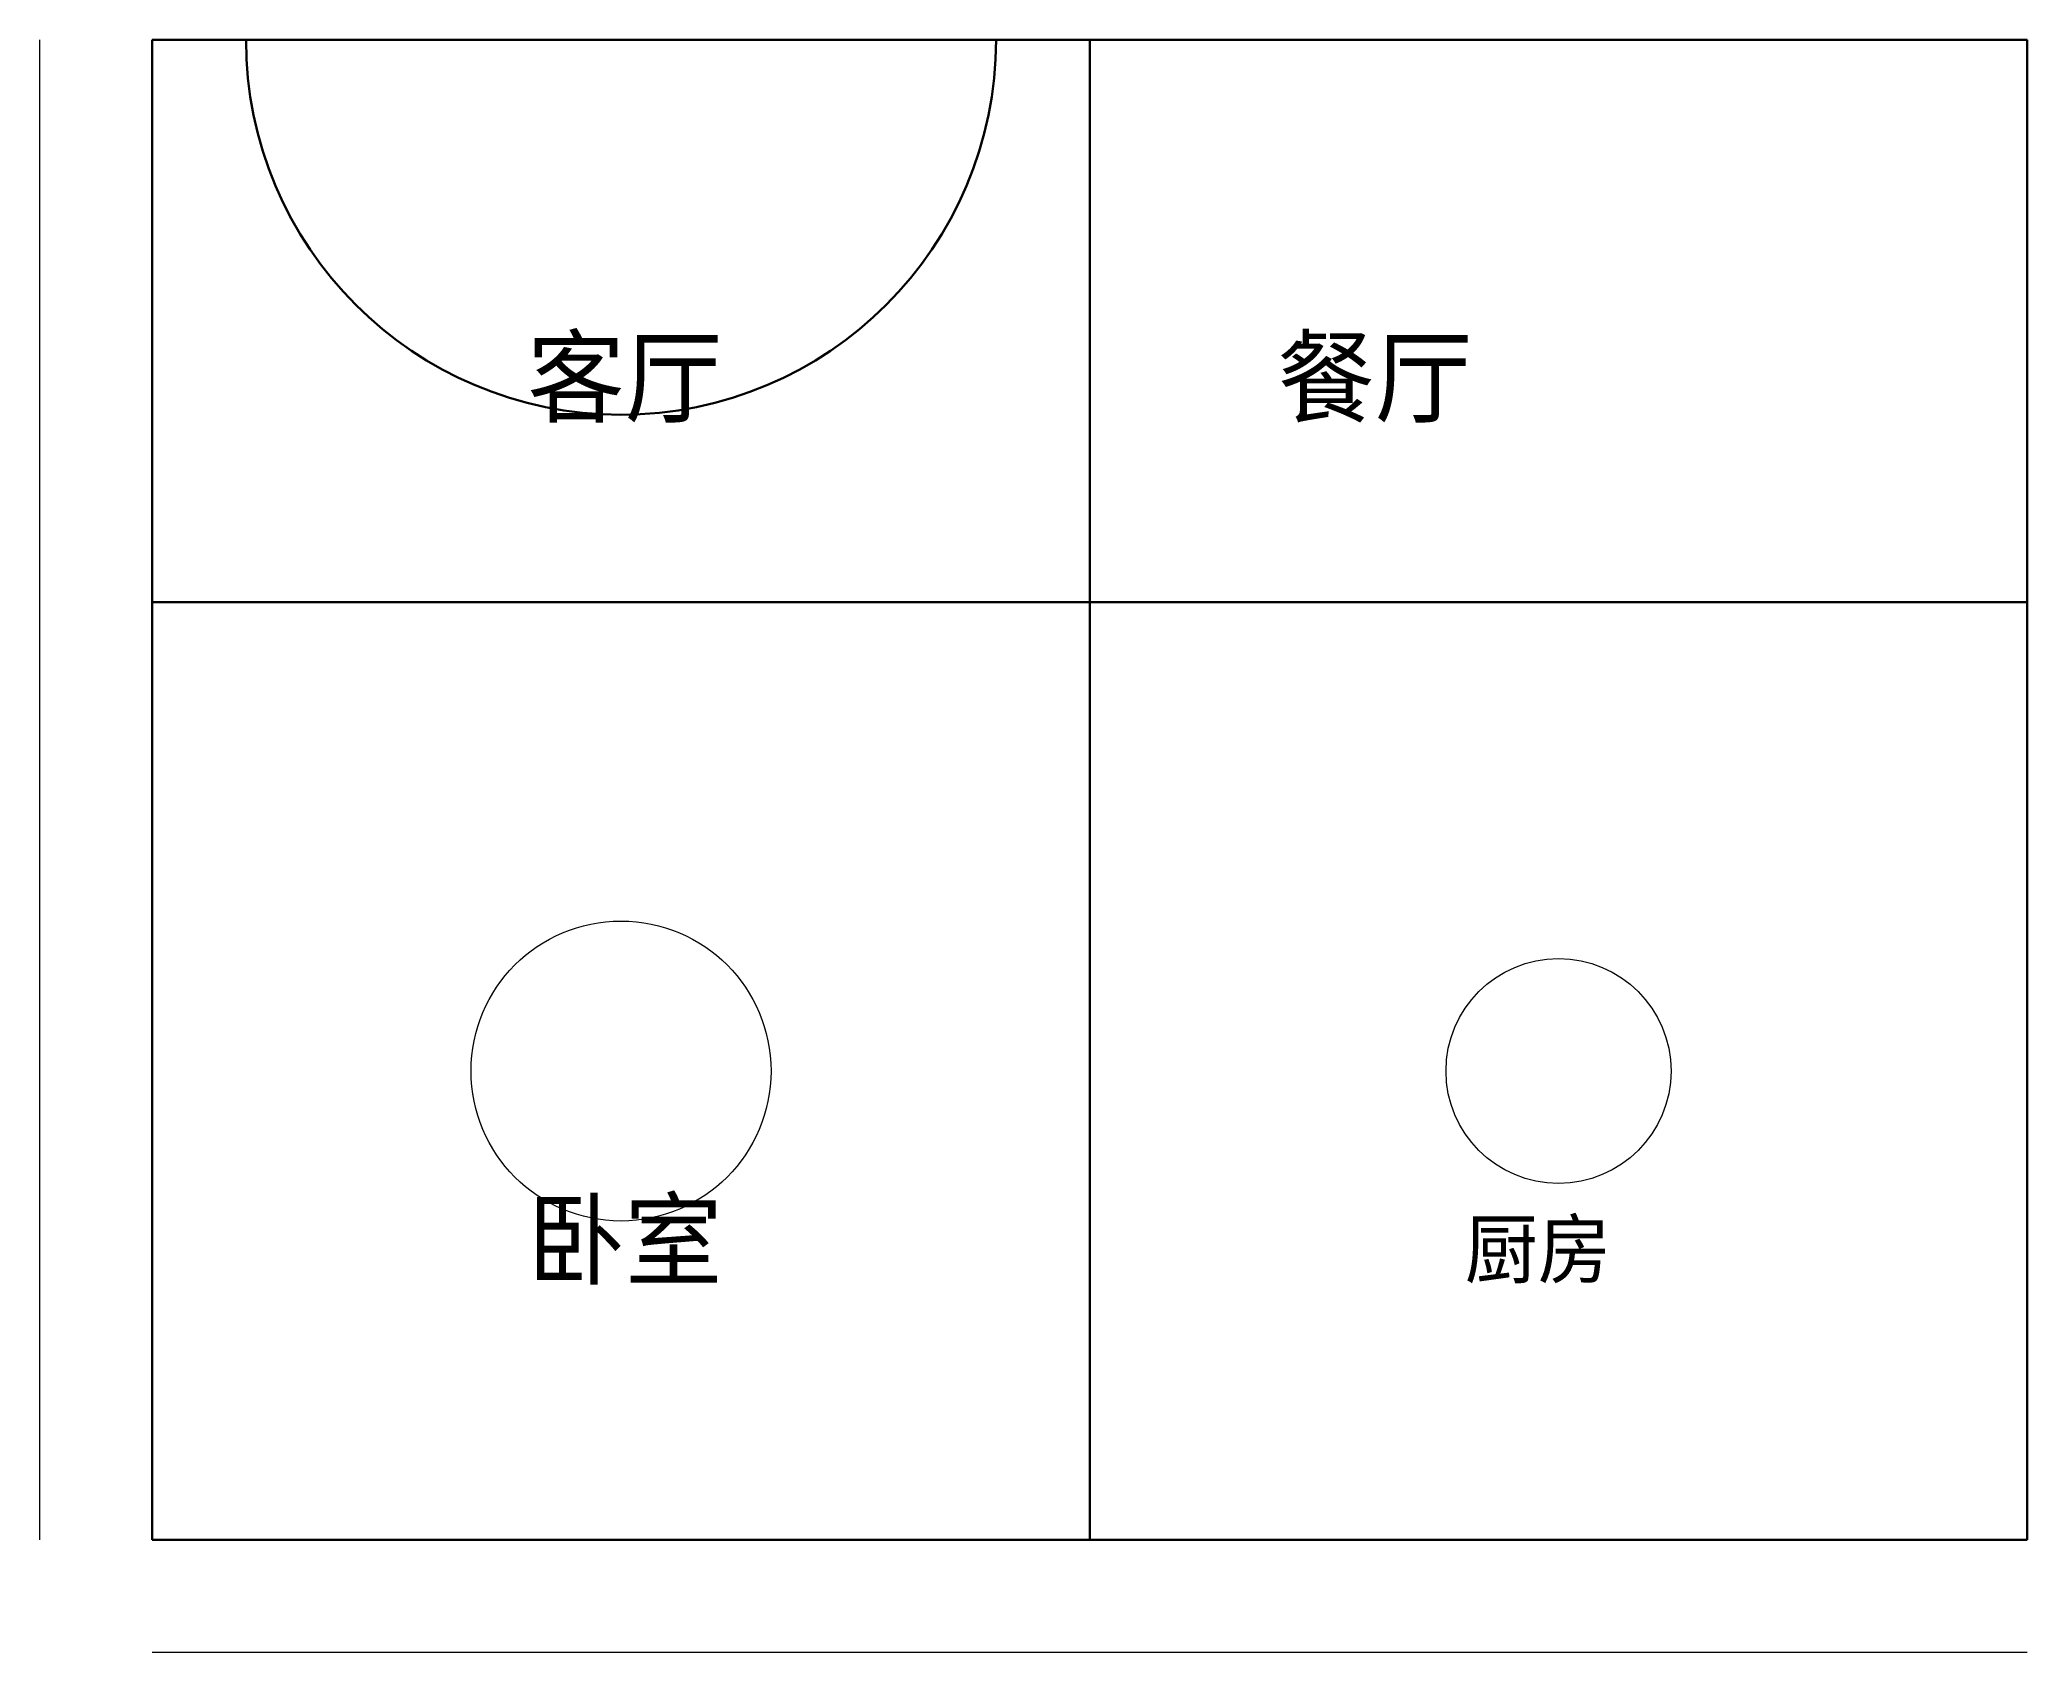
# Model space of a CAD drawing. Extents: x -300 to 5000, y -300 to 4000.
import ezdxf

# ---------------------------------------------------------------- set-up
doc = ezdxf.new("R2010")
doc.units = 0
for name, color, linetype, lineweight in [('A-DIM', 3, 'CONTINUOUS', 13), ('A-FURN', 6, 'CONTINUOUS', 18), ('A-TEXT', 7, 'CONTINUOUS', 13), ('A-WALL', 7, 'CONTINUOUS', 30)]:
    doc.layers.add(name, color=color, linetype=linetype, lineweight=lineweight)

msp = doc.modelspace()

# ---------------------------------------------------------------- linework, layer by layer
at = {"layer": 'A-DIM'}
for p, q in [((-300, 0), (-300, 4000)), ((0, -300), (5000, -300))]:
    msp.add_line(p, q, dxfattribs=at)
at = {"layer": 'A-FURN'}
for centre, radius in [((1250, 1250), 400), ((3750, 1250), 300)]:
    msp.add_circle(centre, radius, dxfattribs=at)
at = {"layer": 'A-WALL'}
for p, q in [((5000, 4000), (0, 4000)), ((0, 4000), (0, 0)), ((2500, 0), (2500, 4000)), ((5000, 0), (5000, 4000)), ((0, 2500), (5000, 2500)), ((0, 0), (5000, 0))]:
    msp.add_line(p, q, dxfattribs=at)
msp.add_arc((1250, 4000), 1000, 180, 0, dxfattribs=at)

# ---------------------------------------------------------------- texts
at = {"layer": 'A-TEXT'}
for s, height, p in [('客厅', 200, (1000, 3000)), ('餐厅', 200, (3000, 3000)), ('卧室', 200, (1000, 700)), ('厨房', 150, (3500, 700))]:
    msp.add_text(s, height=height, dxfattribs=at).set_placement(p)

doc.saveas('drawing.dxf')
